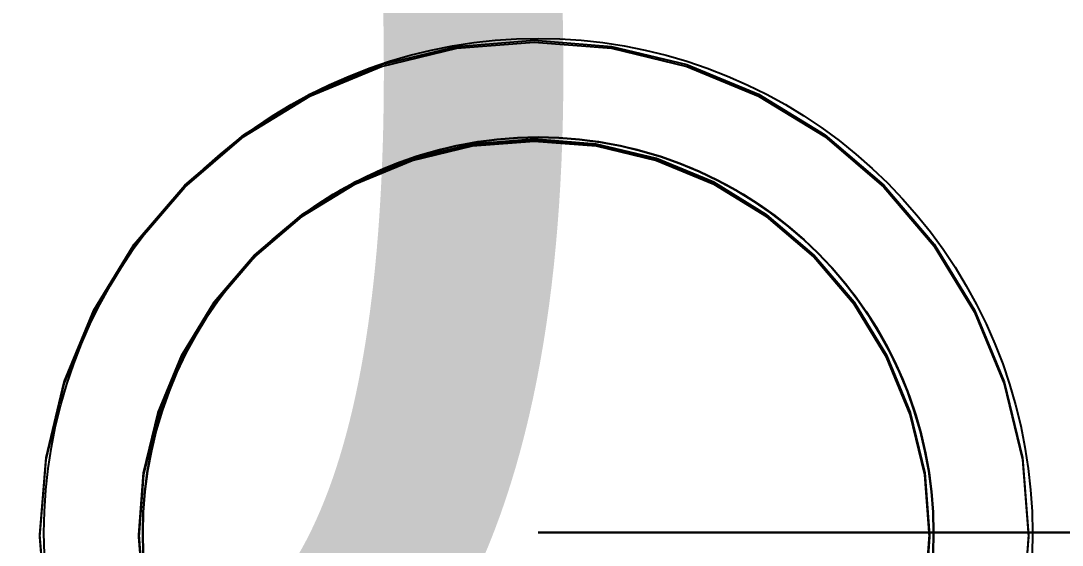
# Model space of a CAD drawing. Header units: millimetres. Extents: x 0 to 59350, y 0 to 29700.
# Drawn here: x 15109.3 to 15162, y 7722.5 to 7749 of the extents above; entities that cross this region are included whole.
import ezdxf

# ---------------------------------------------------------------- set-up
doc = ezdxf.new("R2010")
doc.units = ezdxf.units.MM
doc.layers.add('Slab', color=7, linetype='Continuous', lineweight=50)
doc.layers.add('Standard', color=7, linetype='Continuous', lineweight=25)
doc.styles.add('ARIAL', font='arial.ttf')

msp = doc.modelspace()

# ---------------------------------------------------------------- linework, layer by layer
at = {"layer": 'Slab', "color": 7, "linetype": 'Continuous', "lineweight": -3}
for p, q in [((15127.561, 7746.784), (15131.376, 7747.7)), ((15127.561, 7746.784), (15131.376, 7747.7)), ((15130.077, 7747.51), (15131.147, 7747.723)), ((15130.077, 7747.51), (15131.147, 7747.723)), ((15130.077, 7747.51), (15131.147, 7747.723)), ((15130.077, 7747.51), (15131.147, 7747.723)), ((15131.147, 7747.723), (15132.225, 7747.889)), ((15131.147, 7747.723), (15132.225, 7747.889)), ((15131.147, 7747.723), (15132.225, 7747.889)), ((15131.147, 7747.723), (15132.225, 7747.889)), ((15131.376, 7747.7), (15135.287, 7748.007)), ((15131.376, 7747.7), (15135.287, 7748.007)), ((15131.376, 7747.605), (15135.287, 7747.913)), ((15131.376, 7747.605), (15135.287, 7747.913)), ((15132.225, 7747.889), (15133.309, 7748.007)), ((15132.225, 7747.889), (15133.309, 7748.007)), ((15132.225, 7747.889), (15133.309, 7748.007)), ((15132.225, 7747.889), (15133.309, 7748.007)), ((15133.309, 7748.007), (15134.398, 7748.079)), ((15133.309, 7748.007), (15134.398, 7748.079)), ((15133.309, 7748.007), (15134.398, 7748.079)), ((15133.309, 7748.007), (15134.398, 7748.079)), ((15134.398, 7748.079), (15135.488, 7748.102)), ((15134.398, 7748.079), (15135.488, 7748.102)), ((15134.398, 7748.079), (15135.488, 7748.102)), ((15134.398, 7748.079), (15135.488, 7748.102)), ((15135.287, 7748.007), (15139.198, 7747.7)), ((15135.287, 7748.007), (15139.198, 7747.7)), ((15135.287, 7747.913), (15139.198, 7747.605)), ((15135.287, 7747.913), (15139.198, 7747.605)), ((15135.488, 7748.102), (15136.579, 7748.079)), ((15135.488, 7748.102), (15136.579, 7748.079)), ((15135.488, 7748.102), (15136.579, 7748.079)), ((15135.488, 7748.102), (15136.579, 7748.079)), ((15136.579, 7748.079), (15137.667, 7748.007)), ((15136.579, 7748.079), (15137.667, 7748.007)), ((15136.579, 7748.079), (15137.667, 7748.007)), ((15136.579, 7748.079), (15137.667, 7748.007)), ((15137.667, 7748.007), (15138.751, 7747.889)), ((15137.667, 7748.007), (15138.751, 7747.889)), ((15137.667, 7748.007), (15138.751, 7747.889)), ((15137.667, 7748.007), (15138.751, 7747.889)), ((15138.751, 7747.889), (15139.829, 7747.723)), ((15138.751, 7747.889), (15139.829, 7747.723)), ((15138.751, 7747.889), (15139.829, 7747.723)), ((15138.751, 7747.889), (15139.829, 7747.723)), ((15139.198, 7747.7), (15143.012, 7746.784)), ((15139.198, 7747.7), (15143.012, 7746.784)), ((15139.829, 7747.723), (15140.899, 7747.51)), ((15139.829, 7747.723), (15140.899, 7747.51)), ((15139.829, 7747.723), (15140.899, 7747.51)), ((15139.829, 7747.723), (15140.899, 7747.51)), ((15127.561, 7746.689), (15131.376, 7747.605)), ((15127.561, 7746.689), (15131.376, 7747.605)), ((15127.971, 7746.945), (15129.018, 7747.251)), ((15127.971, 7746.945), (15129.018, 7747.251)), ((15127.971, 7746.945), (15129.018, 7747.251)), ((15127.971, 7746.945), (15129.018, 7747.251)), ((15129.018, 7747.251), (15130.077, 7747.51)), ((15129.018, 7747.251), (15130.077, 7747.51)), ((15129.018, 7747.251), (15130.077, 7747.51)), ((15129.018, 7747.251), (15130.077, 7747.51)), ((15139.198, 7747.605), (15143.012, 7746.689)), ((15139.198, 7747.605), (15143.012, 7746.689)), ((15140.899, 7747.51), (15141.959, 7747.251)), ((15140.899, 7747.51), (15141.959, 7747.251)), ((15140.899, 7747.51), (15141.959, 7747.251)), ((15140.899, 7747.51), (15141.959, 7747.251)), ((15141.959, 7747.251), (15143.006, 7746.945)), ((15141.959, 7747.251), (15143.006, 7746.945)), ((15141.959, 7747.251), (15143.006, 7746.945)), ((15141.959, 7747.251), (15143.006, 7746.945)), ((15123.937, 7745.283), (15127.561, 7746.784)), ((15123.937, 7745.283), (15127.561, 7746.784)), ((15123.937, 7745.188), (15127.561, 7746.689)), ((15123.937, 7745.188), (15127.561, 7746.689)), ((15125.921, 7746.199), (15126.938, 7746.595)), ((15125.921, 7746.199), (15126.938, 7746.595)), ((15125.921, 7746.199), (15126.938, 7746.595)), ((15125.921, 7746.199), (15126.938, 7746.595)), ((15126.938, 7746.595), (15127.971, 7746.945)), ((15126.938, 7746.595), (15127.971, 7746.945)), ((15126.938, 7746.595), (15127.971, 7746.945)), ((15126.938, 7746.595), (15127.971, 7746.945)), ((15143.006, 7746.945), (15144.039, 7746.595)), ((15143.006, 7746.945), (15144.039, 7746.595)), ((15143.006, 7746.945), (15144.039, 7746.595)), ((15143.006, 7746.945), (15144.039, 7746.595)), ((15143.012, 7746.784), (15146.637, 7745.283)), ((15143.012, 7746.784), (15146.637, 7745.283)), ((15143.012, 7746.689), (15146.637, 7745.188)), ((15143.012, 7746.689), (15146.637, 7745.188)), ((15144.039, 7746.595), (15145.055, 7746.199)), ((15144.039, 7746.595), (15145.055, 7746.199)), ((15144.039, 7746.595), (15145.055, 7746.199)), ((15144.039, 7746.595), (15145.055, 7746.199)), ((15124.923, 7745.76), (15125.921, 7746.199)), ((15124.923, 7745.76), (15125.921, 7746.199)), ((15124.923, 7745.76), (15125.921, 7746.199)), ((15124.923, 7745.76), (15125.921, 7746.199)), ((15145.055, 7746.199), (15146.054, 7745.76)), ((15145.055, 7746.199), (15146.054, 7745.76)), ((15145.055, 7746.199), (15146.054, 7745.76)), ((15145.055, 7746.199), (15146.054, 7745.76)), ((15123.945, 7745.278), (15124.923, 7745.76)), ((15123.945, 7745.278), (15124.923, 7745.76)), ((15123.945, 7745.278), (15124.923, 7745.76)), ((15123.945, 7745.278), (15124.923, 7745.76)), ((15146.054, 7745.76), (15147.032, 7745.278)), ((15146.054, 7745.76), (15147.032, 7745.278)), ((15146.054, 7745.76), (15147.032, 7745.278)), ((15146.054, 7745.76), (15147.032, 7745.278)), ((15120.592, 7743.233), (15123.937, 7745.283)), ((15120.592, 7743.233), (15123.937, 7745.283)), ((15120.592, 7743.138), (15123.937, 7745.188)), ((15120.592, 7743.138), (15123.937, 7745.188)), ((15122.988, 7744.753), (15123.945, 7745.278)), ((15122.988, 7744.753), (15123.945, 7745.278)), ((15122.988, 7744.753), (15123.945, 7745.278)), ((15122.988, 7744.753), (15123.945, 7745.278)), ((15146.637, 7745.283), (15149.981, 7743.233)), ((15146.637, 7745.283), (15149.981, 7743.233)), ((15146.637, 7745.188), (15149.981, 7743.138)), ((15146.637, 7745.188), (15149.981, 7743.138)), ((15147.032, 7745.278), (15147.988, 7744.753)), ((15147.032, 7745.278), (15147.988, 7744.753)), ((15147.032, 7745.278), (15147.988, 7744.753)), ((15147.032, 7745.278), (15147.988, 7744.753)), ((15122.056, 7744.187), (15122.988, 7744.753)), ((15122.056, 7744.187), (15122.988, 7744.753)), ((15122.056, 7744.187), (15122.988, 7744.753)), ((15122.056, 7744.187), (15122.988, 7744.753)), ((15147.988, 7744.753), (15148.921, 7744.187)), ((15147.988, 7744.753), (15148.921, 7744.187)), ((15147.988, 7744.753), (15148.921, 7744.187)), ((15147.988, 7744.753), (15148.921, 7744.187)), ((15121.149, 7743.581), (15122.056, 7744.187)), ((15121.149, 7743.581), (15122.056, 7744.187)), ((15121.149, 7743.581), (15122.056, 7744.187)), ((15121.149, 7743.581), (15122.056, 7744.187)), ((15148.921, 7744.187), (15149.828, 7743.581)), ((15148.921, 7744.187), (15149.828, 7743.581)), ((15148.921, 7744.187), (15149.828, 7743.581)), ((15148.921, 7744.187), (15149.828, 7743.581)), ((15120.269, 7742.936), (15121.149, 7743.581)), ((15120.269, 7742.936), (15121.149, 7743.581)), ((15120.269, 7742.936), (15121.149, 7743.581)), ((15120.269, 7742.936), (15121.149, 7743.581)), ((15149.828, 7743.581), (15150.707, 7742.936)), ((15149.828, 7743.581), (15150.707, 7742.936)), ((15149.828, 7743.581), (15150.707, 7742.936)), ((15149.828, 7743.581), (15150.707, 7742.936)), ((15117.609, 7740.685), (15120.592, 7743.233)), ((15117.609, 7740.685), (15120.592, 7743.233)), ((15117.609, 7740.59), (15120.592, 7743.138)), ((15117.609, 7740.59), (15120.592, 7743.138)), ((15119.419, 7742.254), (15120.269, 7742.936)), ((15119.419, 7742.254), (15120.269, 7742.936)), ((15119.419, 7742.254), (15120.269, 7742.936)), ((15119.419, 7742.254), (15120.269, 7742.936)), ((15135.287, 7743.007), (15132.158, 7742.761)), ((15132.158, 7742.761), (15135.287, 7743.007)), ((15135.287, 7742.913), (15132.158, 7742.666)), ((15132.158, 7742.666), (15135.287, 7742.913)), ((15133.398, 7742.993), (15132.36, 7742.856)), ((15132.36, 7742.856), (15133.398, 7742.993)), ((15132.36, 7742.856), (15133.398, 7742.993)), ((15133.398, 7742.993), (15132.36, 7742.856)), ((15132.36, 7742.856), (15133.398, 7742.993)), ((15133.398, 7742.993), (15132.36, 7742.856)), ((15134.442, 7743.075), (15133.398, 7742.993)), ((15133.398, 7742.993), (15134.442, 7743.075)), ((15133.398, 7742.993), (15134.442, 7743.075)), ((15134.442, 7743.075), (15133.398, 7742.993)), ((15133.398, 7742.993), (15134.442, 7743.075)), ((15134.442, 7743.075), (15133.398, 7742.993)), ((15135.488, 7743.102), (15134.442, 7743.075)), ((15134.442, 7743.075), (15135.488, 7743.102)), ((15134.442, 7743.075), (15135.488, 7743.102)), ((15135.488, 7743.102), (15134.442, 7743.075)), ((15134.442, 7743.075), (15135.488, 7743.102)), ((15135.488, 7743.102), (15134.442, 7743.075)), ((15138.416, 7742.761), (15135.287, 7743.007)), ((15135.287, 7743.007), (15138.416, 7742.761)), ((15138.416, 7742.666), (15135.287, 7742.913)), ((15135.287, 7742.913), (15138.416, 7742.666)), ((15136.535, 7743.075), (15135.488, 7743.102)), ((15135.488, 7743.102), (15136.535, 7743.075)), ((15135.488, 7743.102), (15136.535, 7743.075)), ((15136.535, 7743.075), (15135.488, 7743.102)), ((15135.488, 7743.102), (15136.535, 7743.075)), ((15136.535, 7743.075), (15135.488, 7743.102)), ((15137.579, 7742.993), (15136.535, 7743.075)), ((15136.535, 7743.075), (15137.579, 7742.993)), ((15136.535, 7743.075), (15137.579, 7742.993)), ((15137.579, 7742.993), (15136.535, 7743.075)), ((15136.535, 7743.075), (15137.579, 7742.993)), ((15137.579, 7742.993), (15136.535, 7743.075)), ((15138.617, 7742.856), (15137.579, 7742.993)), ((15137.579, 7742.993), (15138.617, 7742.856)), ((15137.579, 7742.993), (15138.617, 7742.856)), ((15138.617, 7742.856), (15137.579, 7742.993)), ((15137.579, 7742.993), (15138.617, 7742.856)), ((15138.617, 7742.856), (15137.579, 7742.993)), ((15149.981, 7743.233), (15152.965, 7740.685)), ((15149.981, 7743.233), (15152.965, 7740.685)), ((15149.981, 7743.138), (15152.965, 7740.59)), ((15149.981, 7743.138), (15152.965, 7740.59)), ((15150.707, 7742.936), (15151.558, 7742.254)), ((15150.707, 7742.936), (15151.558, 7742.254)), ((15150.707, 7742.936), (15151.558, 7742.254)), ((15150.707, 7742.936), (15151.558, 7742.254)), ((15132.158, 7742.761), (15129.106, 7742.028)), ((15129.106, 7742.028), (15132.158, 7742.761)), ((15132.158, 7742.666), (15129.106, 7741.934)), ((15129.106, 7741.934), (15132.158, 7742.666)), ((15130.312, 7742.421), (15129.308, 7742.124)), ((15129.308, 7742.124), (15130.312, 7742.421)), ((15129.308, 7742.124), (15130.312, 7742.421)), ((15130.312, 7742.421), (15129.308, 7742.124)), ((15129.308, 7742.124), (15130.312, 7742.421)), ((15130.312, 7742.421), (15129.308, 7742.124)), ((15131.33, 7742.665), (15130.312, 7742.421)), ((15130.312, 7742.421), (15131.33, 7742.665)), ((15130.312, 7742.421), (15131.33, 7742.665)), ((15131.33, 7742.665), (15130.312, 7742.421)), ((15130.312, 7742.421), (15131.33, 7742.665)), ((15131.33, 7742.665), (15130.312, 7742.421)), ((15132.36, 7742.856), (15131.33, 7742.665)), ((15131.33, 7742.665), (15132.36, 7742.856)), ((15131.33, 7742.665), (15132.36, 7742.856)), ((15132.36, 7742.856), (15131.33, 7742.665)), ((15131.33, 7742.665), (15132.36, 7742.856)), ((15132.36, 7742.856), (15131.33, 7742.665)), ((15141.467, 7742.028), (15138.416, 7742.761)), ((15138.416, 7742.761), (15141.467, 7742.028)), ((15141.467, 7741.934), (15138.416, 7742.666)), ((15138.416, 7742.666), (15141.467, 7741.934)), ((15139.647, 7742.665), (15138.617, 7742.856)), ((15138.617, 7742.856), (15139.647, 7742.665)), ((15138.617, 7742.856), (15139.647, 7742.665)), ((15139.647, 7742.665), (15138.617, 7742.856)), ((15138.617, 7742.856), (15139.647, 7742.665)), ((15139.647, 7742.665), (15138.617, 7742.856)), ((15140.665, 7742.421), (15139.647, 7742.665)), ((15139.647, 7742.665), (15140.665, 7742.421)), ((15139.647, 7742.665), (15140.665, 7742.421)), ((15140.665, 7742.421), (15139.647, 7742.665)), ((15139.647, 7742.665), (15140.665, 7742.421)), ((15140.665, 7742.421), (15139.647, 7742.665)), ((15141.669, 7742.124), (15140.665, 7742.421)), ((15140.665, 7742.421), (15141.669, 7742.124)), ((15140.665, 7742.421), (15141.669, 7742.124)), ((15141.669, 7742.124), (15140.665, 7742.421)), ((15140.665, 7742.421), (15141.669, 7742.124)), ((15141.669, 7742.124), (15140.665, 7742.421)), ((15118.599, 7741.534), (15119.419, 7742.254)), ((15118.599, 7741.534), (15119.419, 7742.254)), ((15118.599, 7741.534), (15119.419, 7742.254)), ((15118.599, 7741.534), (15119.419, 7742.254)), ((15129.106, 7742.028), (15126.207, 7740.827)), ((15126.207, 7740.827), (15129.106, 7742.028)), ((15129.106, 7741.934), (15126.207, 7740.733)), ((15126.207, 7740.733), (15129.106, 7741.934)), ((15129.308, 7742.124), (15128.321, 7741.774)), ((15128.321, 7741.774), (15129.308, 7742.124)), ((15128.321, 7741.774), (15129.308, 7742.124)), ((15129.308, 7742.124), (15128.321, 7741.774)), ((15128.321, 7741.774), (15129.308, 7742.124)), ((15129.308, 7742.124), (15128.321, 7741.774)), ((15144.367, 7740.827), (15141.467, 7742.028)), ((15141.467, 7742.028), (15144.367, 7740.827)), ((15144.367, 7740.733), (15141.467, 7741.934)), ((15141.467, 7741.934), (15144.367, 7740.733)), ((15142.656, 7741.774), (15141.669, 7742.124)), ((15141.669, 7742.124), (15142.656, 7741.774)), ((15141.669, 7742.124), (15142.656, 7741.774)), ((15142.656, 7741.774), (15141.669, 7742.124)), ((15141.669, 7742.124), (15142.656, 7741.774)), ((15142.656, 7741.774), (15141.669, 7742.124)), ((15151.558, 7742.254), (15152.378, 7741.534)), ((15151.558, 7742.254), (15152.378, 7741.534)), ((15151.558, 7742.254), (15152.378, 7741.534)), ((15151.558, 7742.254), (15152.378, 7741.534)), ((15117.811, 7740.78), (15118.599, 7741.534)), ((15117.811, 7740.78), (15118.599, 7741.534)), ((15117.811, 7740.78), (15118.599, 7741.534)), ((15117.811, 7740.78), (15118.599, 7741.534)), ((15127.354, 7741.373), (15126.408, 7740.923)), ((15126.408, 7740.923), (15127.354, 7741.373)), ((15126.408, 7740.923), (15127.354, 7741.373)), ((15127.354, 7741.373), (15126.408, 7740.923)), ((15126.408, 7740.923), (15127.354, 7741.373)), ((15127.354, 7741.373), (15126.408, 7740.923)), ((15128.321, 7741.774), (15127.354, 7741.373)), ((15127.354, 7741.373), (15128.321, 7741.774)), ((15127.354, 7741.373), (15128.321, 7741.774)), ((15128.321, 7741.774), (15127.354, 7741.373)), ((15127.354, 7741.373), (15128.321, 7741.774)), ((15128.321, 7741.774), (15127.354, 7741.373)), ((15143.623, 7741.373), (15142.656, 7741.774)), ((15142.656, 7741.774), (15143.623, 7741.373)), ((15142.656, 7741.774), (15143.623, 7741.373)), ((15143.623, 7741.373), (15142.656, 7741.774)), ((15142.656, 7741.774), (15143.623, 7741.373)), ((15143.623, 7741.373), (15142.656, 7741.774)), ((15144.568, 7740.923), (15143.623, 7741.373)), ((15143.623, 7741.373), (15144.568, 7740.923)), ((15143.623, 7741.373), (15144.568, 7740.923)), ((15144.568, 7740.923), (15143.623, 7741.373)), ((15143.623, 7741.373), (15144.568, 7740.923)), ((15144.568, 7740.923), (15143.623, 7741.373)), ((15152.378, 7741.534), (15153.166, 7740.78)), ((15152.378, 7741.534), (15153.166, 7740.78)), ((15152.378, 7741.534), (15153.166, 7740.78)), ((15152.378, 7741.534), (15153.166, 7740.78)), ((15117.056, 7739.992), (15117.811, 7740.78)), ((15117.056, 7739.992), (15117.811, 7740.78)), ((15117.056, 7739.992), (15117.811, 7740.78)), ((15117.056, 7739.992), (15117.811, 7740.78)), ((15126.207, 7740.827), (15123.531, 7739.188)), ((15123.531, 7739.188), (15126.207, 7740.827)), ((15126.408, 7740.923), (15125.488, 7740.423)), ((15125.488, 7740.423), (15126.408, 7740.923)), ((15125.488, 7740.423), (15126.408, 7740.923)), ((15126.408, 7740.923), (15125.488, 7740.423)), ((15125.488, 7740.423), (15126.408, 7740.923)), ((15126.408, 7740.923), (15125.488, 7740.423)), ((15147.043, 7739.188), (15144.367, 7740.827)), ((15144.367, 7740.827), (15147.043, 7739.188)), ((15145.488, 7740.423), (15144.568, 7740.923)), ((15144.568, 7740.923), (15145.488, 7740.423)), ((15144.568, 7740.923), (15145.488, 7740.423)), ((15145.488, 7740.423), (15144.568, 7740.923)), ((15144.568, 7740.923), (15145.488, 7740.423)), ((15145.488, 7740.423), (15144.568, 7740.923)), ((15153.166, 7740.78), (15153.92, 7739.992)), ((15153.166, 7740.78), (15153.92, 7739.992)), ((15153.166, 7740.78), (15153.92, 7739.992)), ((15153.166, 7740.78), (15153.92, 7739.992)), ((15115.061, 7737.702), (15117.609, 7740.685)), ((15115.061, 7737.702), (15117.609, 7740.685)), ((15115.061, 7737.607), (15117.609, 7740.59)), ((15115.061, 7737.607), (15117.609, 7740.59)), ((15126.207, 7740.733), (15123.531, 7739.093)), ((15123.531, 7739.093), (15126.207, 7740.733)), ((15125.488, 7740.423), (15124.596, 7739.876)), ((15124.596, 7739.876), (15125.488, 7740.423)), ((15124.596, 7739.876), (15125.488, 7740.423)), ((15125.488, 7740.423), (15124.596, 7739.876)), ((15124.596, 7739.876), (15125.488, 7740.423)), ((15125.488, 7740.423), (15124.596, 7739.876)), ((15147.043, 7739.093), (15144.367, 7740.733)), ((15144.367, 7740.733), (15147.043, 7739.093)), ((15146.381, 7739.876), (15145.488, 7740.423)), ((15145.488, 7740.423), (15146.381, 7739.876)), ((15145.488, 7740.423), (15146.381, 7739.876)), ((15146.381, 7739.876), (15145.488, 7740.423)), ((15145.488, 7740.423), (15146.381, 7739.876)), ((15146.381, 7739.876), (15145.488, 7740.423)), ((15152.965, 7740.685), (15155.512, 7737.702)), ((15152.965, 7740.685), (15155.512, 7737.702)), ((15152.965, 7740.59), (15155.512, 7737.607)), ((15152.965, 7740.59), (15155.512, 7737.607)), ((15116.337, 7739.172), (15117.056, 7739.992)), ((15116.337, 7739.172), (15117.056, 7739.992)), ((15116.337, 7739.172), (15117.056, 7739.992)), ((15116.337, 7739.172), (15117.056, 7739.992)), ((15124.596, 7739.876), (15123.733, 7739.283)), ((15123.733, 7739.283), (15124.596, 7739.876)), ((15123.733, 7739.283), (15124.596, 7739.876)), ((15124.596, 7739.876), (15123.733, 7739.283)), ((15123.733, 7739.283), (15124.596, 7739.876)), ((15124.596, 7739.876), (15123.733, 7739.283)), ((15147.244, 7739.283), (15146.381, 7739.876)), ((15146.381, 7739.876), (15147.244, 7739.283)), ((15146.381, 7739.876), (15147.244, 7739.283)), ((15147.244, 7739.283), (15146.381, 7739.876)), ((15146.381, 7739.876), (15147.244, 7739.283)), ((15147.244, 7739.283), (15146.381, 7739.876)), ((15153.92, 7739.992), (15154.639, 7739.172)), ((15153.92, 7739.992), (15154.639, 7739.172)), ((15153.92, 7739.992), (15154.639, 7739.172)), ((15153.92, 7739.992), (15154.639, 7739.172)), ((15123.733, 7739.283), (15122.902, 7738.645)), ((15122.902, 7738.645), (15123.733, 7739.283)), ((15122.902, 7738.645), (15123.733, 7739.283)), ((15123.733, 7739.283), (15122.902, 7738.645)), ((15122.902, 7738.645), (15123.733, 7739.283)), ((15123.733, 7739.283), (15122.902, 7738.645)), ((15148.075, 7738.645), (15147.244, 7739.283)), ((15147.244, 7739.283), (15148.075, 7738.645)), ((15147.244, 7739.283), (15148.075, 7738.645)), ((15148.075, 7738.645), (15147.244, 7739.283)), ((15147.244, 7739.283), (15148.075, 7738.645)), ((15148.075, 7738.645), (15147.244, 7739.283)), ((15115.654, 7738.322), (15116.337, 7739.172)), ((15115.654, 7738.322), (15116.337, 7739.172)), ((15115.654, 7738.322), (15116.337, 7739.172)), ((15115.654, 7738.322), (15116.337, 7739.172)), ((15123.531, 7739.188), (15121.145, 7737.149)), ((15121.145, 7737.149), (15123.531, 7739.188)), ((15123.531, 7739.093), (15121.145, 7737.055)), ((15121.145, 7737.055), (15123.531, 7739.093)), ((15149.429, 7737.149), (15147.043, 7739.188)), ((15147.043, 7739.188), (15149.429, 7737.149)), ((15149.429, 7737.055), (15147.043, 7739.093)), ((15147.043, 7739.093), (15149.429, 7737.055)), ((15154.639, 7739.172), (15155.322, 7738.322)), ((15154.639, 7739.172), (15155.322, 7738.322)), ((15154.639, 7739.172), (15155.322, 7738.322)), ((15154.639, 7739.172), (15155.322, 7738.322)), ((15115.009, 7737.442), (15115.654, 7738.322)), ((15115.009, 7737.442), (15115.654, 7738.322)), ((15115.009, 7737.442), (15115.654, 7738.322)), ((15115.009, 7737.442), (15115.654, 7738.322)), ((15122.902, 7738.645), (15122.106, 7737.965)), ((15122.106, 7737.965), (15122.902, 7738.645)), ((15122.106, 7737.965), (15122.902, 7738.645)), ((15122.902, 7738.645), (15122.106, 7737.965)), ((15122.106, 7737.965), (15122.902, 7738.645)), ((15122.902, 7738.645), (15122.106, 7737.965)), ((15148.871, 7737.965), (15148.075, 7738.645)), ((15148.075, 7738.645), (15148.871, 7737.965)), ((15148.075, 7738.645), (15148.871, 7737.965)), ((15148.871, 7737.965), (15148.075, 7738.645)), ((15148.075, 7738.645), (15148.871, 7737.965)), ((15148.871, 7737.965), (15148.075, 7738.645)), ((15155.322, 7738.322), (15155.967, 7737.442)), ((15155.322, 7738.322), (15155.967, 7737.442)), ((15155.322, 7738.322), (15155.967, 7737.442)), ((15155.322, 7738.322), (15155.967, 7737.442)), ((15113.012, 7734.357), (15115.061, 7737.702)), ((15113.012, 7734.357), (15115.061, 7737.702)), ((15122.106, 7737.965), (15121.346, 7737.245)), ((15121.346, 7737.245), (15122.106, 7737.965)), ((15121.346, 7737.245), (15122.106, 7737.965)), ((15122.106, 7737.965), (15121.346, 7737.245)), ((15121.346, 7737.245), (15122.106, 7737.965)), ((15122.106, 7737.965), (15121.346, 7737.245)), ((15149.63, 7737.245), (15148.871, 7737.965)), ((15148.871, 7737.965), (15149.63, 7737.245)), ((15148.871, 7737.965), (15149.63, 7737.245)), ((15149.63, 7737.245), (15148.871, 7737.965)), ((15148.871, 7737.965), (15149.63, 7737.245)), ((15149.63, 7737.245), (15148.871, 7737.965)), ((15155.512, 7737.702), (15157.562, 7734.357)), ((15155.512, 7737.702), (15157.562, 7734.357)), ((15113.012, 7734.262), (15115.061, 7737.607)), ((15113.012, 7734.262), (15115.061, 7737.607)), ((15114.404, 7736.535), (15115.009, 7737.442)), ((15114.404, 7736.535), (15115.009, 7737.442)), ((15114.404, 7736.535), (15115.009, 7737.442)), ((15114.404, 7736.535), (15115.009, 7737.442)), ((15121.145, 7737.149), (15119.106, 7734.763)), ((15119.106, 7734.763), (15121.145, 7737.149)), ((15121.346, 7737.245), (15120.625, 7736.485)), ((15120.625, 7736.485), (15121.346, 7737.245)), ((15120.625, 7736.485), (15121.346, 7737.245)), ((15121.346, 7737.245), (15120.625, 7736.485)), ((15120.625, 7736.485), (15121.346, 7737.245)), ((15121.346, 7737.245), (15120.625, 7736.485)), ((15151.467, 7734.763), (15149.429, 7737.149)), ((15149.429, 7737.149), (15151.467, 7734.763)), ((15150.351, 7736.485), (15149.63, 7737.245)), ((15149.63, 7737.245), (15150.351, 7736.485)), ((15149.63, 7737.245), (15150.351, 7736.485)), ((15150.351, 7736.485), (15149.63, 7737.245)), ((15149.63, 7737.245), (15150.351, 7736.485)), ((15150.351, 7736.485), (15149.63, 7737.245)), ((15155.512, 7737.607), (15157.562, 7734.262)), ((15155.512, 7737.607), (15157.562, 7734.262)), ((15155.967, 7737.442), (15156.573, 7736.535)), ((15155.967, 7737.442), (15156.573, 7736.535)), ((15155.967, 7737.442), (15156.573, 7736.535)), ((15155.967, 7737.442), (15156.573, 7736.535)), ((15121.145, 7737.055), (15119.106, 7734.668)), ((15119.106, 7734.668), (15121.145, 7737.055)), ((15151.467, 7734.668), (15149.429, 7737.055)), ((15149.429, 7737.055), (15151.467, 7734.668)), ((15113.838, 7735.602), (15114.404, 7736.535)), ((15113.838, 7735.602), (15114.404, 7736.535)), ((15113.838, 7735.602), (15114.404, 7736.535)), ((15113.838, 7735.602), (15114.404, 7736.535)), ((15120.625, 7736.485), (15119.945, 7735.689)), ((15119.945, 7735.689), (15120.625, 7736.485)), ((15119.945, 7735.689), (15120.625, 7736.485)), ((15120.625, 7736.485), (15119.945, 7735.689)), ((15119.945, 7735.689), (15120.625, 7736.485)), ((15120.625, 7736.485), (15119.945, 7735.689)), ((15151.031, 7735.689), (15150.351, 7736.485)), ((15150.351, 7736.485), (15151.031, 7735.689)), ((15150.351, 7736.485), (15151.031, 7735.689)), ((15151.031, 7735.689), (15150.351, 7736.485)), ((15150.351, 7736.485), (15151.031, 7735.689)), ((15151.031, 7735.689), (15150.351, 7736.485)), ((15156.573, 7736.535), (15157.139, 7735.602)), ((15156.573, 7736.535), (15157.139, 7735.602)), ((15156.573, 7736.535), (15157.139, 7735.602)), ((15156.573, 7736.535), (15157.139, 7735.602)), ((15113.313, 7734.646), (15113.838, 7735.602)), ((15113.313, 7734.646), (15113.838, 7735.602)), ((15113.313, 7734.646), (15113.838, 7735.602)), ((15113.313, 7734.646), (15113.838, 7735.602)), ((15119.945, 7735.689), (15119.308, 7734.858)), ((15119.308, 7734.858), (15119.945, 7735.689)), ((15119.308, 7734.858), (15119.945, 7735.689)), ((15119.945, 7735.689), (15119.308, 7734.858)), ((15119.308, 7734.858), (15119.945, 7735.689)), ((15119.945, 7735.689), (15119.308, 7734.858)), ((15151.669, 7734.858), (15151.031, 7735.689)), ((15151.031, 7735.689), (15151.669, 7734.858)), ((15151.031, 7735.689), (15151.669, 7734.858)), ((15151.669, 7734.858), (15151.031, 7735.689)), ((15151.031, 7735.689), (15151.669, 7734.858)), ((15151.669, 7734.858), (15151.031, 7735.689)), ((15157.139, 7735.602), (15157.664, 7734.646)), ((15157.139, 7735.602), (15157.664, 7734.646)), ((15157.139, 7735.602), (15157.664, 7734.646)), ((15157.139, 7735.602), (15157.664, 7734.646)), ((15112.831, 7733.668), (15113.313, 7734.646)), ((15112.831, 7733.668), (15113.313, 7734.646)), ((15112.831, 7733.668), (15113.313, 7734.646)), ((15112.831, 7733.668), (15113.313, 7734.646)), ((15119.106, 7734.763), (15117.467, 7732.087)), ((15117.467, 7732.087), (15119.106, 7734.763)), ((15119.106, 7734.668), (15117.467, 7731.992)), ((15117.467, 7731.992), (15119.106, 7734.668)), ((15119.308, 7734.858), (15118.715, 7733.995)), ((15118.715, 7733.995), (15119.308, 7734.858)), ((15118.715, 7733.995), (15119.308, 7734.858)), ((15119.308, 7734.858), (15118.715, 7733.995)), ((15118.715, 7733.995), (15119.308, 7734.858)), ((15119.308, 7734.858), (15118.715, 7733.995)), ((15153.107, 7732.087), (15151.467, 7734.763)), ((15151.467, 7734.763), (15153.107, 7732.087)), ((15153.107, 7731.992), (15151.467, 7734.668)), ((15151.467, 7734.668), (15153.107, 7731.992)), ((15152.262, 7733.995), (15151.669, 7734.858)), ((15151.669, 7734.858), (15152.262, 7733.995)), ((15151.669, 7734.858), (15152.262, 7733.995)), ((15152.262, 7733.995), (15151.669, 7734.858)), ((15151.669, 7734.858), (15152.262, 7733.995)), ((15152.262, 7733.995), (15151.669, 7734.858)), ((15157.664, 7734.646), (15158.146, 7733.668)), ((15157.664, 7734.646), (15158.146, 7733.668)), ((15157.664, 7734.646), (15158.146, 7733.668)), ((15157.664, 7734.646), (15158.146, 7733.668)), ((15111.51, 7730.733), (15113.012, 7734.357)), ((15111.51, 7730.733), (15113.012, 7734.357)), ((15111.51, 7730.638), (15113.012, 7734.262)), ((15111.51, 7730.638), (15113.012, 7734.262)), ((15118.715, 7733.995), (15118.168, 7733.102)), ((15118.168, 7733.102), (15118.715, 7733.995)), ((15118.168, 7733.102), (15118.715, 7733.995)), ((15118.715, 7733.995), (15118.168, 7733.102)), ((15118.168, 7733.102), (15118.715, 7733.995)), ((15118.715, 7733.995), (15118.168, 7733.102)), ((15152.809, 7733.102), (15152.262, 7733.995)), ((15152.262, 7733.995), (15152.809, 7733.102)), ((15152.262, 7733.995), (15152.809, 7733.102)), ((15152.809, 7733.102), (15152.262, 7733.995)), ((15152.262, 7733.995), (15152.809, 7733.102)), ((15152.809, 7733.102), (15152.262, 7733.995)), ((15157.562, 7734.357), (15159.063, 7730.733)), ((15157.562, 7734.357), (15159.063, 7730.733)), ((15157.562, 7734.262), (15159.063, 7730.638)), ((15157.562, 7734.262), (15159.063, 7730.638)), ((15112.391, 7732.67), (15112.831, 7733.668)), ((15112.391, 7732.67), (15112.831, 7733.668)), ((15112.391, 7732.67), (15112.831, 7733.668)), ((15112.391, 7732.67), (15112.831, 7733.668)), ((15158.146, 7733.668), (15158.585, 7732.67)), ((15158.146, 7733.668), (15158.585, 7732.67)), ((15158.146, 7733.668), (15158.585, 7732.67)), ((15158.146, 7733.668), (15158.585, 7732.67)), ((15118.168, 7733.102), (15117.668, 7732.182)), ((15117.668, 7732.182), (15118.168, 7733.102)), ((15117.668, 7732.182), (15118.168, 7733.102)), ((15118.168, 7733.102), (15117.668, 7732.182)), ((15117.668, 7732.182), (15118.168, 7733.102)), ((15118.168, 7733.102), (15117.668, 7732.182)), ((15153.308, 7732.182), (15152.809, 7733.102)), ((15152.809, 7733.102), (15153.308, 7732.182)), ((15152.809, 7733.102), (15153.308, 7732.182)), ((15153.308, 7732.182), (15152.809, 7733.102)), ((15152.809, 7733.102), (15153.308, 7732.182)), ((15153.308, 7732.182), (15152.809, 7733.102)), ((15111.996, 7731.653), (15112.391, 7732.67)), ((15111.996, 7731.653), (15112.391, 7732.67)), ((15111.996, 7731.653), (15112.391, 7732.67)), ((15111.996, 7731.653), (15112.391, 7732.67)), ((15158.585, 7732.67), (15158.981, 7731.653)), ((15158.585, 7732.67), (15158.981, 7731.653)), ((15158.585, 7732.67), (15158.981, 7731.653)), ((15158.585, 7732.67), (15158.981, 7731.653)), ((15117.467, 7732.087), (15116.266, 7729.188)), ((15116.266, 7729.188), (15117.467, 7732.087)), ((15117.467, 7731.992), (15116.266, 7729.093)), ((15116.266, 7729.093), (15117.467, 7731.992)), ((15117.668, 7732.182), (15117.217, 7731.237)), ((15117.217, 7731.237), (15117.668, 7732.182)), ((15117.217, 7731.237), (15117.668, 7732.182)), ((15117.668, 7732.182), (15117.217, 7731.237)), ((15117.217, 7731.237), (15117.668, 7732.182)), ((15117.668, 7732.182), (15117.217, 7731.237)), ((15154.308, 7729.188), (15153.107, 7732.087)), ((15153.107, 7732.087), (15154.308, 7729.188)), ((15154.308, 7729.093), (15153.107, 7731.992)), ((15153.107, 7731.992), (15154.308, 7729.093)), ((15153.759, 7731.237), (15153.308, 7732.182)), ((15153.308, 7732.182), (15153.759, 7731.237)), ((15153.308, 7732.182), (15153.759, 7731.237)), ((15153.759, 7731.237), (15153.308, 7732.182)), ((15153.308, 7732.182), (15153.759, 7731.237)), ((15153.759, 7731.237), (15153.308, 7732.182)), ((15111.645, 7730.62), (15111.996, 7731.653)), ((15111.645, 7730.62), (15111.996, 7731.653)), ((15111.645, 7730.62), (15111.996, 7731.653)), ((15111.645, 7730.62), (15111.996, 7731.653)), ((15158.981, 7731.653), (15159.331, 7730.62)), ((15158.981, 7731.653), (15159.331, 7730.62)), ((15158.981, 7731.653), (15159.331, 7730.62)), ((15158.981, 7731.653), (15159.331, 7730.62)), ((15117.217, 7731.237), (15116.817, 7730.27)), ((15116.817, 7730.27), (15117.217, 7731.237)), ((15116.817, 7730.27), (15117.217, 7731.237)), ((15117.217, 7731.237), (15116.817, 7730.27)), ((15116.817, 7730.27), (15117.217, 7731.237)), ((15117.217, 7731.237), (15116.817, 7730.27)), ((15154.16, 7730.27), (15153.759, 7731.237)), ((15153.759, 7731.237), (15154.16, 7730.27)), ((15153.759, 7731.237), (15154.16, 7730.27)), ((15154.16, 7730.27), (15153.759, 7731.237)), ((15153.759, 7731.237), (15154.16, 7730.27)), ((15154.16, 7730.27), (15153.759, 7731.237)), ((15110.595, 7726.918), (15111.51, 7730.733)), ((15110.595, 7726.918), (15111.51, 7730.733)), ((15110.595, 7726.823), (15111.51, 7730.638)), ((15110.595, 7726.823), (15111.51, 7730.638)), ((15111.34, 7729.573), (15111.645, 7730.62)), ((15111.34, 7729.573), (15111.645, 7730.62)), ((15111.34, 7729.573), (15111.645, 7730.62)), ((15111.34, 7729.573), (15111.645, 7730.62)), ((15116.817, 7730.27), (15116.467, 7729.283)), ((15116.467, 7729.283), (15116.817, 7730.27)), ((15116.467, 7729.283), (15116.817, 7730.27)), ((15116.817, 7730.27), (15116.467, 7729.283)), ((15116.467, 7729.283), (15116.817, 7730.27)), ((15116.817, 7730.27), (15116.467, 7729.283)), ((15154.509, 7729.283), (15154.16, 7730.27)), ((15154.16, 7730.27), (15154.509, 7729.283)), ((15154.16, 7730.27), (15154.509, 7729.283)), ((15154.509, 7729.283), (15154.16, 7730.27)), ((15154.16, 7730.27), (15154.509, 7729.283)), ((15154.509, 7729.283), (15154.16, 7730.27)), ((15159.063, 7730.733), (15159.979, 7726.918)), ((15159.063, 7730.733), (15159.979, 7726.918)), ((15159.063, 7730.638), (15159.979, 7726.823)), ((15159.063, 7730.638), (15159.979, 7726.823)), ((15159.331, 7730.62), (15159.636, 7729.573)), ((15159.331, 7730.62), (15159.636, 7729.573)), ((15159.331, 7730.62), (15159.636, 7729.573)), ((15159.331, 7730.62), (15159.636, 7729.573)), ((15111.081, 7728.513), (15111.34, 7729.573)), ((15111.081, 7728.513), (15111.34, 7729.573)), ((15111.081, 7728.513), (15111.34, 7729.573)), ((15111.081, 7728.513), (15111.34, 7729.573)), ((15116.266, 7729.188), (15115.533, 7726.136)), ((15115.533, 7726.136), (15116.266, 7729.188)), ((15116.467, 7729.283), (15116.17, 7728.279)), ((15116.17, 7728.279), (15116.467, 7729.283)), ((15116.17, 7728.279), (15116.467, 7729.283)), ((15116.467, 7729.283), (15116.17, 7728.279)), ((15116.17, 7728.279), (15116.467, 7729.283)), ((15116.467, 7729.283), (15116.17, 7728.279)), ((15155.041, 7726.136), (15154.308, 7729.188)), ((15154.308, 7729.188), (15155.041, 7726.136)), ((15154.807, 7728.279), (15154.509, 7729.283)), ((15154.509, 7729.283), (15154.807, 7728.279)), ((15154.509, 7729.283), (15154.807, 7728.279)), ((15154.807, 7728.279), (15154.509, 7729.283)), ((15154.509, 7729.283), (15154.807, 7728.279)), ((15154.807, 7728.279), (15154.509, 7729.283)), ((15159.636, 7729.573), (15159.896, 7728.513)), ((15159.636, 7729.573), (15159.896, 7728.513)), ((15159.636, 7729.573), (15159.896, 7728.513)), ((15159.636, 7729.573), (15159.896, 7728.513)), ((15116.266, 7729.093), (15115.533, 7726.041)), ((15115.533, 7726.041), (15116.266, 7729.093)), ((15155.041, 7726.041), (15154.308, 7729.093)), ((15154.308, 7729.093), (15155.041, 7726.041)), ((15110.868, 7727.444), (15111.081, 7728.513)), ((15110.868, 7727.444), (15111.081, 7728.513)), ((15110.868, 7727.444), (15111.081, 7728.513)), ((15110.868, 7727.444), (15111.081, 7728.513)), ((15116.17, 7728.279), (15115.925, 7727.261)), ((15115.925, 7727.261), (15116.17, 7728.279)), ((15115.925, 7727.261), (15116.17, 7728.279)), ((15116.17, 7728.279), (15115.925, 7727.261)), ((15115.925, 7727.261), (15116.17, 7728.279)), ((15116.17, 7728.279), (15115.925, 7727.261)), ((15155.051, 7727.261), (15154.807, 7728.279)), ((15154.807, 7728.279), (15155.051, 7727.261)), ((15154.807, 7728.279), (15155.051, 7727.261)), ((15155.051, 7727.261), (15154.807, 7728.279)), ((15154.807, 7728.279), (15155.051, 7727.261)), ((15155.051, 7727.261), (15154.807, 7728.279)), ((15159.896, 7728.513), (15160.108, 7727.444)), ((15159.896, 7728.513), (15160.108, 7727.444)), ((15159.896, 7728.513), (15160.108, 7727.444)), ((15159.896, 7728.513), (15160.108, 7727.444)), ((15110.702, 7726.366), (15110.868, 7727.444)), ((15110.702, 7726.366), (15110.868, 7727.444)), ((15110.702, 7726.366), (15110.868, 7727.444)), ((15110.702, 7726.366), (15110.868, 7727.444)), ((15115.925, 7727.261), (15115.735, 7726.231)), ((15115.735, 7726.231), (15115.925, 7727.261)), ((15115.735, 7726.231), (15115.925, 7727.261)), ((15115.925, 7727.261), (15115.735, 7726.231)), ((15115.735, 7726.231), (15115.925, 7727.261)), ((15115.925, 7727.261), (15115.735, 7726.231)), ((15155.242, 7726.231), (15155.051, 7727.261)), ((15155.051, 7727.261), (15155.242, 7726.231)), ((15155.051, 7727.261), (15155.242, 7726.231)), ((15155.242, 7726.231), (15155.051, 7727.261)), ((15155.051, 7727.261), (15155.242, 7726.231)), ((15155.242, 7726.231), (15155.051, 7727.261)), ((15160.108, 7727.444), (15160.274, 7726.366)), ((15160.108, 7727.444), (15160.274, 7726.366)), ((15160.108, 7727.444), (15160.274, 7726.366)), ((15160.108, 7727.444), (15160.274, 7726.366)), ((15110.287, 7723.007), (15110.595, 7726.918)), ((15110.287, 7723.007), (15110.595, 7726.918)), ((15110.287, 7722.913), (15110.595, 7726.823)), ((15110.287, 7722.913), (15110.595, 7726.823)), ((15159.979, 7726.918), (15160.287, 7723.007)), ((15159.979, 7726.918), (15160.287, 7723.007)), ((15159.979, 7726.823), (15160.287, 7722.913)), ((15159.979, 7726.823), (15160.287, 7722.913)), ((15110.583, 7725.281), (15110.702, 7726.366)), ((15110.583, 7725.281), (15110.702, 7726.366)), ((15110.583, 7725.281), (15110.702, 7726.366)), ((15110.583, 7725.281), (15110.702, 7726.366)), ((15115.533, 7726.136), (15115.287, 7723.007)), ((15115.287, 7723.007), (15115.533, 7726.136)), ((15115.533, 7726.041), (15115.287, 7722.913)), ((15115.287, 7722.913), (15115.533, 7726.041)), ((15115.735, 7726.231), (15115.598, 7725.193)), ((15115.598, 7725.193), (15115.735, 7726.231)), ((15115.598, 7725.193), (15115.735, 7726.231)), ((15115.735, 7726.231), (15115.598, 7725.193)), ((15115.598, 7725.193), (15115.735, 7726.231)), ((15115.735, 7726.231), (15115.598, 7725.193)), ((15155.287, 7723.007), (15155.041, 7726.136)), ((15155.041, 7726.136), (15155.287, 7723.007)), ((15155.287, 7722.913), (15155.041, 7726.041)), ((15155.041, 7726.041), (15155.287, 7722.913)), ((15155.379, 7725.193), (15155.242, 7726.231)), ((15155.242, 7726.231), (15155.379, 7725.193)), ((15155.242, 7726.231), (15155.379, 7725.193)), ((15155.379, 7725.193), (15155.242, 7726.231)), ((15155.242, 7726.231), (15155.379, 7725.193)), ((15155.379, 7725.193), (15155.242, 7726.231)), ((15160.274, 7726.366), (15160.393, 7725.281)), ((15160.274, 7726.366), (15160.393, 7725.281)), ((15160.274, 7726.366), (15160.393, 7725.281)), ((15160.274, 7726.366), (15160.393, 7725.281)), ((15110.512, 7724.193), (15110.583, 7725.281)), ((15110.512, 7724.193), (15110.583, 7725.281)), ((15110.512, 7724.193), (15110.583, 7725.281)), ((15110.512, 7724.193), (15110.583, 7725.281)), ((15115.598, 7725.193), (15115.516, 7724.149)), ((15115.516, 7724.149), (15115.598, 7725.193)), ((15115.516, 7724.149), (15115.598, 7725.193)), ((15115.598, 7725.193), (15115.516, 7724.149)), ((15115.516, 7724.149), (15115.598, 7725.193)), ((15115.598, 7725.193), (15115.516, 7724.149)), ((15155.461, 7724.149), (15155.379, 7725.193)), ((15155.379, 7725.193), (15155.461, 7724.149)), ((15155.379, 7725.193), (15155.461, 7724.149)), ((15155.461, 7724.149), (15155.379, 7725.193)), ((15155.379, 7725.193), (15155.461, 7724.149)), ((15155.461, 7724.149), (15155.379, 7725.193)), ((15160.393, 7725.281), (15160.464, 7724.193)), ((15160.393, 7725.281), (15160.464, 7724.193)), ((15160.393, 7725.281), (15160.464, 7724.193)), ((15160.393, 7725.281), (15160.464, 7724.193)), ((15110.488, 7723.102), (15110.512, 7724.193)), ((15110.488, 7723.102), (15110.512, 7724.193)), ((15110.488, 7723.102), (15110.512, 7724.193)), ((15110.488, 7723.102), (15110.512, 7724.193)), ((15115.516, 7724.149), (15115.488, 7723.102)), ((15115.488, 7723.102), (15115.516, 7724.149)), ((15115.488, 7723.102), (15115.516, 7724.149)), ((15115.516, 7724.149), (15115.488, 7723.102)), ((15115.488, 7723.102), (15115.516, 7724.149)), ((15115.516, 7724.149), (15115.488, 7723.102)), ((15155.488, 7723.102), (15155.461, 7724.149)), ((15155.461, 7724.149), (15155.488, 7723.102)), ((15155.461, 7724.149), (15155.488, 7723.102)), ((15155.488, 7723.102), (15155.461, 7724.149)), ((15155.461, 7724.149), (15155.488, 7723.102)), ((15155.488, 7723.102), (15155.461, 7724.149)), ((15160.464, 7724.193), (15160.488, 7723.102)), ((15160.464, 7724.193), (15160.488, 7723.102)), ((15160.464, 7724.193), (15160.488, 7723.102)), ((15160.464, 7724.193), (15160.488, 7723.102)), ((15110.595, 7719.096), (15110.287, 7723.007)), ((15110.595, 7719.096), (15110.287, 7723.007)), ((15110.595, 7719.002), (15110.287, 7722.913)), ((15110.595, 7719.002), (15110.287, 7722.913)), ((15110.512, 7722.012), (15110.488, 7723.102)), ((15110.512, 7722.012), (15110.488, 7723.102)), ((15110.512, 7722.012), (15110.488, 7723.102)), ((15110.512, 7722.012), (15110.488, 7723.102)), ((15115.287, 7723.007), (15115.533, 7719.879)), ((15115.533, 7719.879), (15115.287, 7723.007)), ((15115.287, 7722.913), (15115.533, 7719.784)), ((15115.533, 7719.784), (15115.287, 7722.913)), ((15115.488, 7723.102), (15115.516, 7722.056)), ((15115.516, 7722.056), (15115.488, 7723.102)), ((15115.516, 7722.056), (15115.488, 7723.102)), ((15115.488, 7723.102), (15115.516, 7722.056)), ((15115.516, 7722.056), (15115.488, 7723.102)), ((15115.488, 7723.102), (15115.516, 7722.056)), ((15155.041, 7719.879), (15155.287, 7723.007)), ((15155.287, 7723.007), (15155.041, 7719.879)), ((15155.041, 7719.784), (15155.287, 7722.913)), ((15155.287, 7722.913), (15155.041, 7719.784)), ((15155.461, 7722.056), (15155.488, 7723.102)), ((15155.488, 7723.102), (15155.461, 7722.056)), ((15155.488, 7723.102), (15155.461, 7722.056)), ((15155.461, 7722.056), (15155.488, 7723.102)), ((15155.488, 7723.102), (15155.461, 7722.056)), ((15155.461, 7722.056), (15155.488, 7723.102)), ((15160.287, 7723.007), (15159.979, 7719.096)), ((15160.287, 7723.007), (15159.979, 7719.096)), ((15160.287, 7722.913), (15159.979, 7719.002)), ((15160.287, 7722.913), (15159.979, 7719.002)), ((15160.488, 7723.102), (15160.464, 7722.012)), ((15160.488, 7723.102), (15160.464, 7722.012)), ((15160.488, 7723.102), (15160.464, 7722.012)), ((15160.488, 7723.102), (15160.464, 7722.012))]:
    msp.add_line(p, q, dxfattribs=at)
at = {"layer": 'Slab', "color": 4, "linetype": 'Continuous', "lineweight": -3}
for p, q in [((15165.488, 7723.116), (15135.488, 7723.116)), ((15135.488, 7723.116), (15165.488, 7723.116))]:
    msp.add_line(p, q, dxfattribs=at)
at = {"layer": 'Slab', "color": 30, "linetype": 'Continuous', "lineweight": -3}
msp.add_circle((15135.488, 7723.116), 20, dxfattribs=at)

# ---------------------------------------------------------------- texts
at = {"layer": 'Standard', "color": 7, "linetype": 'Continuous', "lineweight": 18, "insert": (14971.185, 7707.847), "char_height": 75, "width": 212.66529, "attachment_point": 7, "style": 'ARIAL'}
msp.add_mtext('\\W0.97;100', dxfattribs=at)

doc.saveas('drawing.dxf')
